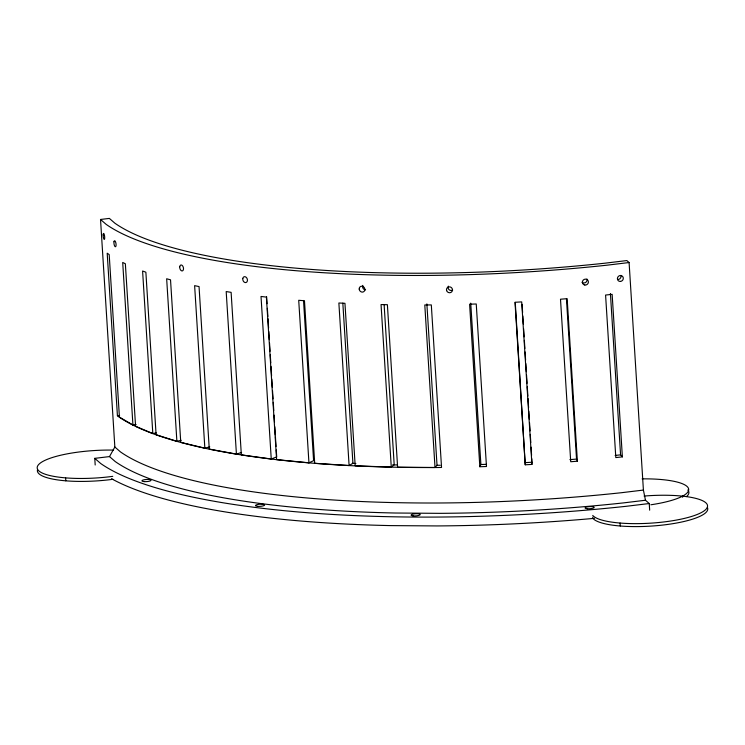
<?xml version="1.0" encoding="UTF-8"?>
<svg xmlns="http://www.w3.org/2000/svg" width="745" height="745" viewBox="0 0 745 745"><rect width="100%" height="100%" fill="white"/><g stroke="black" fill="none" stroke-linecap="round" stroke-linejoin="round"><path stroke-width="1.12" d="M531.809 458.762L531.921 464.424L525.234 464.805L515.251 302.423M479.827 466.733L469.601 304.202L476.251 303.988L486.476 466.519L479.827 466.733L480.888 464.508L470.738 303.14M95.192 465.001L94.773 458.352L109.506 456.583L114.842 447.009L100.528 219.468L109.366 218.406L114.888 223.211A426.689 101.059 -3.6 0 0 605.238 263.162L626.834 260.564L629.097 262.538L643.41 490.07L645.477 500.249L649.249 503.527L649.668 510.176M209.755 446.86L204.847 448.173L194.622 285.642L199.045 286.574L209.27 449.105L236.416 454.096L226.191 291.565L231.118 292.347L241.343 454.878L271.245 458.995L261.02 296.463L266.393 297.097L276.619 459.628L308.942 462.822L298.717 300.291L304.472 300.756L314.697 463.288L349.098 465.532L338.873 303.001L344.954 303.308L355.179 465.83L391.274 467.096L381.049 304.565L387.391 304.696L397.616 467.227L435.015 467.497L437.017 465.262L426.866 303.895M391.274 467.096L394.198 464.861L384.122 304.658M349.098 465.532L352.916 463.325L342.83 303.122M682.625 497.26L682.56 496.151L680.623 497.111A58.054 13.755 -3.6 0 1 650.86 504.775M308.942 462.822L313.598 460.671L303.522 300.468M271.245 458.995L276.702 456.927L276.265 449.961M236.416 454.096L241.576 452.457M156.236 432.882L152.818 433.543L142.593 271.012L145.871 272.204L156.096 434.735L176.882 441.291L181.137 440.323M435.015 467.497L424.79 304.966L431.318 304.928L441.543 467.46L438.237 467.515A435.844 103.22 -3.6 0 1 118.259 416.455L117.421 415.738L107.196 253.207L109.198 254.604L119.424 417.135L132.927 424.985L136.074 424.473M117.421 415.738L119.6 415.44M629.097 262.538L607.045 265.183A435.844 103.22 -3.6 0 1 106.172 224.375L100.528 219.468M622.373 456.871L612.148 294.349L605.583 295.048L615.808 457.579L622.373 456.871L620.576 454.85L615.119 455.446M643.41 490.07L621.358 492.724A435.844 103.22 -3.6 0 1 120.485 451.917L114.842 447.009M645.477 500.249L623.109 502.94A441.943 104.673 -3.6 0 1 439.699 513.342L395.232 513.016A441.943 104.673 -3.6 0 1 115.233 461.555L109.506 456.583M649.249 503.527L626.107 506.311A457.207 108.286 -3.6 0 1 100.696 463.502L94.773 458.352M577.384 461.202L567.159 298.671L560.501 299.22L570.726 461.742L577.384 461.202L576.537 459.088L569.869 459.628M532.023 462.245L525.337 462.626M486.42 464.349L480.888 464.508M437.017 465.262L440.239 465.28M392.708 464.815L397.318 464.973M352.394 463.297L355.877 463.52M592.741 515.447A58.054 13.755 -3.6 0 0 681.34 519.088A58.054 13.755 -3.6 0 0 682.56 496.151L679.161 495.835A58.054 13.755 -3.6 0 0 644.09 496.058M204.847 448.173L180.756 442.362L170.531 279.831L166.657 278.77L176.882 441.291M152.818 433.543L135.581 426.289L125.356 263.758L122.701 262.464L132.927 424.985M610.416 293.483L620.576 454.85M620.082 523.046L620.268 525.998M566.451 298.885L576.537 459.088M522.096 304.36L522.608 312.49M522.822 315.973L523.335 324.103M523.623 328.741L524.135 336.87M524.359 340.353L524.871 348.483M525.085 351.966L525.597 360.086M525.821 363.569L526.333 371.699M526.547 375.182L527.06 383.303M527.283 386.785L527.86 396.079M528.009 398.398L528.596 407.683M528.81 411.166L529.322 419.295M529.546 422.778L530.058 430.908M530.272 434.391L530.785 442.511M531.073 447.158L531.585 455.279M531.921 464.424L521.696 301.902L515.009 302.274L525.234 464.805M266.617 296.724L267.055 303.69M267.353 308.328L267.865 316.457M268.004 318.776L268.591 328.061M268.815 331.544L269.327 339.673M269.541 343.156L270.053 351.286M270.267 354.769L270.78 362.889M271.003 366.372L271.59 375.666M271.804 379.149L272.316 387.27M272.54 390.753L273.052 398.882M273.266 402.365L273.778 410.486M274.067 415.133L274.505 422.098M274.803 426.745L275.315 434.866M275.454 437.194L276.041 446.478M65.607 477.871L65.793 480.823M112.756 476.344A58.054 13.755 -3.6 0 1 37.194 467.609A58.054 13.755 -3.6 0 1 113.547 450.11M112.942 479.296A58.054 13.755 -3.6 0 1 37.474 469.862M365.581 289.898A3.045 2.738 56.6 0 1 362.852 285.382M594.463 518.343A457.207 108.286 -3.6 0 1 436.915 525.933L390.92 525.607A457.207 108.286 -3.6 0 1 111.471 478.7M586.93 278.984A3.045 2.933 -32.7 0 1 582.068 282.308M620.883 275.399A3.045 2.878 -49 0 1 617.503 279.45M592.936 517.235A4.572 1.08 -3.6 0 1 592.536 517.319M452.671 290.094A3.045 2.915 34.5 0 1 448.322 286.136M642.125 478.867A58.054 13.755 -3.6 0 1 682.56 496.151M707.396 507.438A58.054 13.755 -3.6 0 1 658.589 525.495A58.054 13.755 -3.6 0 1 592.927 518.408M687.84 489.996A58.054 13.755 -3.6 0 1 686.536 496.598M257.621 506.349A4.572 1.08 -3.6 0 0 264.605 505.054A4.572 1.08 -3.6 0 0 257.919 504.458A4.572 1.08 -3.6 0 0 257.621 506.349M413.13 515.866A4.572 1.08 -3.6 0 0 420.217 514.609A4.572 1.08 -3.6 0 0 413.633 513.966A4.572 1.08 -3.6 0 0 413.13 515.866M359.202 289.06A3.045 2.738 56.6 0 0 363.607 291.77A3.045 2.738 56.6 0 0 363.281 286.648A3.045 2.738 56.6 0 0 359.202 289.06M587.414 508.742A4.572 1.08 -3.6 0 0 594.203 507.373A4.572 1.08 -3.6 0 0 587.302 506.87A4.572 1.08 -3.6 0 0 587.414 508.742M242.786 278.555A3.045 2.254 70.9 0 0 245.887 282.569A3.045 2.254 70.9 0 0 246.623 277.764A3.045 2.254 70.9 0 0 242.786 278.555M144.167 481.605A4.572 1.08 -3.6 0 0 151.049 480.283A4.572 1.08 -3.6 0 0 144.251 479.724A4.572 1.08 -3.6 0 0 144.167 481.605M584.797 285.018A3.045 2.933 -32.7 0 0 588.252 281.051A3.045 2.933 -32.7 0 0 583.13 280.204A3.045 2.933 -32.7 0 0 584.797 285.018M446.637 290.615A3.045 2.915 34.5 0 0 451.731 291.844A3.045 2.915 34.5 0 0 450.082 286.918A3.045 2.915 34.5 0 0 446.637 290.615M179.741 266.757A3.045 1.807 76.1 0 0 182.283 270.929A3.045 1.807 76.1 0 0 182.823 266.188A3.045 1.807 76.1 0 0 179.741 266.757M620.538 281.433A3.045 2.878 -49 0 0 622.811 276.693A3.045 2.878 -49 0 0 617.707 277.298A3.045 2.878 -49 0 0 620.538 281.433M103.164 234.871A3.045 0.689 83.2 0 0 104.272 239.424A3.045 0.689 83.2 0 0 104.365 234.899A3.045 0.689 83.2 0 0 103.164 234.871M113.994 241.734A3.045 0.987 81.6 0 0 115.186 246.697A3.045 0.987 81.6 0 0 115.829 242.805A3.045 0.987 81.6 0 0 113.994 241.734"/></g></svg>
